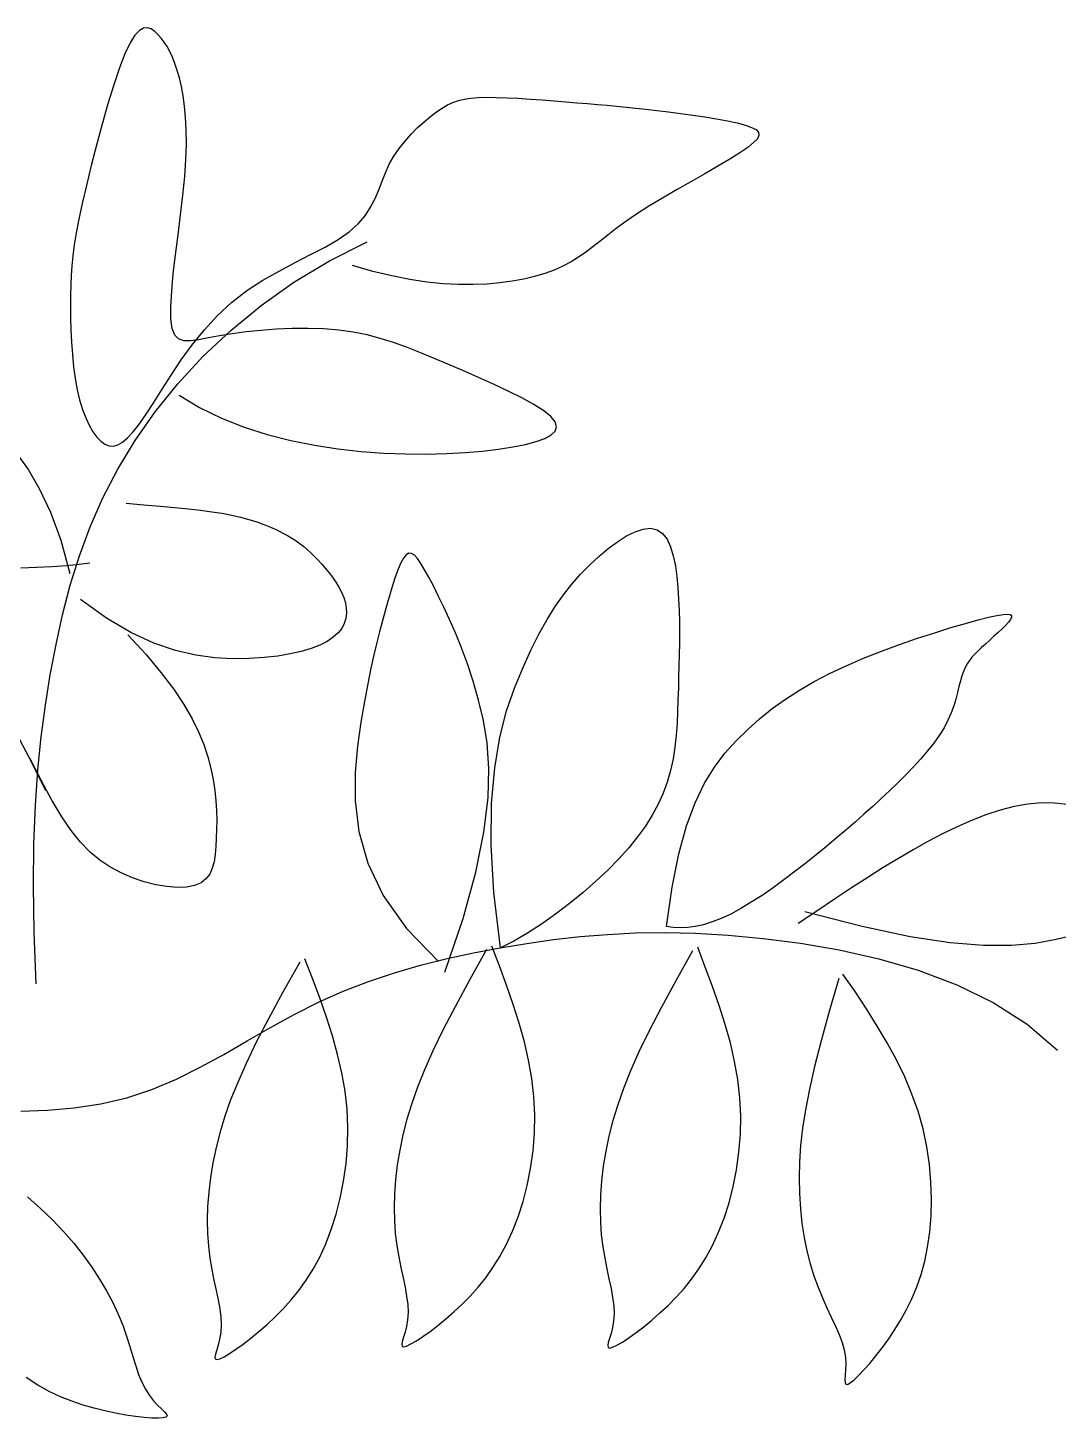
# Model space of a CAD drawing. Header units: millimetres. Extents: x 284148 to 331264, y 78716 to 101523.
# Drawn here: x 312977 to 313806, y 94200 to 95319 of the extents above; entities that cross this region are included whole.
import ezdxf

# ---------------------------------------------------------------- set-up
doc = ezdxf.new("R2010")
doc.units = ezdxf.units.MM

# ---------------------------------------------------------------- blocks, each defined once
blk = doc.blocks.new('A$C4B4B2FF5')
for p, q in [((1206.2, 1592.6), (1202.4, 1586.5)), ((1209.8, 1596.4), (1206.2, 1592.6)), ((1213.2, 1598.3), (1209.8, 1596.4)), ((1216.3, 1598.6), (1213.2, 1598.3)), ((1219.3, 1597.7), (1216.3, 1598.6)), ((1222.1, 1595.8), (1219.3, 1597.7)), ((1224.7, 1593.3), (1222.1, 1595.8)), ((1227.3, 1590.4), (1224.7, 1593.3)), ((1229.7, 1587.1), (1227.3, 1590.4)), ((1198.2, 1577.8), (1193.8, 1566.5)), ((1202.4, 1586.5), (1198.2, 1577.8)), ((1232.1, 1583.5), (1229.7, 1587.1)), ((1234.3, 1579.5), (1232.1, 1583.5)), ((1236.4, 1574.9), (1234.3, 1579.5)), ((1238.4, 1569.9), (1236.4, 1574.9)), ((1240.2, 1564.4), (1238.4, 1569.9)), ((1193.8, 1566.5), (1189.2, 1552.8)), ((1242, 1558.3), (1240.2, 1564.4)), ((1243.6, 1551.5), (1242, 1558.3)), ((1189.2, 1552.8), (1184.4, 1537.5)), ((1245, 1544), (1243.6, 1551.5)), ((1184.4, 1537.5), (1179.8, 1521.1)), ((1246.1, 1535.7), (1245, 1544)), ((1247, 1526.6), (1246.1, 1535.7)), ((1448.9, 1531), (1453.4, 1534)), ((1453.4, 1534), (1457.7, 1536.6)), ((1457.7, 1536.6), (1462.1, 1538.6)), ((1462.1, 1538.6), (1466.5, 1540.2)), ((1466.5, 1540.2), (1471.3, 1541.3)), ((1471.3, 1541.3), (1476.6, 1542.1)), ((1476.6, 1542.1), (1482.5, 1542.5)), ((1482.5, 1542.5), (1489.3, 1542.7)), ((1489.3, 1542.7), (1497, 1542.6)), ((1497, 1542.6), (1505.5, 1542.3)), ((1505.5, 1542.3), (1514.7, 1541.9)), ((1514.7, 1541.9), (1524.2, 1541.3)), ((1524.2, 1541.3), (1533.9, 1540.6)), ((1533.9, 1540.6), (1543.5, 1539.8)), ((1543.5, 1539.8), (1553, 1539.1)), ((1553, 1539.1), (1562, 1538.3)), ((1562, 1538.3), (1570.5, 1537.6)), ((1570.5, 1537.6), (1578.5, 1536.9)), ((1578.5, 1536.9), (1586.2, 1536.3)), ((1586.2, 1536.3), (1593.8, 1535.6)), ((1593.8, 1535.6), (1601.5, 1534.8)), ((1601.5, 1534.8), (1609.3, 1534)), ((1609.3, 1534), (1617.5, 1533.1)), ((1617.5, 1533.1), (1626.2, 1532.1)), ((1247.5, 1516.4), (1247, 1526.6)), ((1433.7, 1518.3), (1438.9, 1523)), ((1438.9, 1523), (1444, 1527.3)), ((1444, 1527.3), (1448.9, 1531)), ((1626.2, 1532.1), (1635.6, 1531)), ((1635.6, 1531), (1645.3, 1529.7)), ((1645.3, 1529.7), (1655.2, 1528.4)), ((1655.2, 1528.4), (1665, 1526.9)), ((1665, 1526.9), (1674.4, 1525.4)), ((1674.4, 1525.4), (1683.2, 1523.7)), ((1683.2, 1523.7), (1690.9, 1522.1)), ((1690.9, 1522.1), (1697.5, 1520.3)), ((1179.8, 1521.1), (1175.2, 1504.3)), ((1247.6, 1505.1), (1247.5, 1516.4)), ((1423.6, 1507.5), (1428.6, 1513.1)), ((1428.6, 1513.1), (1433.7, 1518.3)), ((1697.5, 1520.3), (1702.5, 1518.5)), ((1702.5, 1518.5), (1706.1, 1516.7)), ((1706.1, 1516.7), (1708.1, 1514.6)), ((1708.4, 1512.2), (1707.2, 1509.4)), ((1708.1, 1514.6), (1708.4, 1512.2)), ((1175.2, 1504.3), (1171, 1487.7)), ((1247.2, 1492.7), (1247.6, 1505.1)), ((1414.6, 1495.3), (1418.9, 1501.6)), ((1418.9, 1501.6), (1423.6, 1507.5)), ((1699.5, 1502.4), (1693.1, 1498)), ((1704.2, 1506.2), (1699.5, 1502.4)), ((1707.2, 1509.4), (1704.2, 1506.2)), ((1246.3, 1479), (1247.2, 1492.7)), ((1407.8, 1482), (1410.9, 1488.8)), ((1410.9, 1488.8), (1414.6, 1495.3)), ((1684.9, 1492.9), (1675.4, 1487.3)), ((1693.1, 1498), (1684.9, 1492.9)), ((1171, 1487.7), (1167.2, 1471.8)), ((1244.8, 1464), (1246.3, 1479)), ((1405.1, 1475.2), (1407.8, 1482)), ((1664.8, 1481.2), (1653.6, 1474.8)), ((1675.4, 1487.3), (1664.8, 1481.2)), ((1167.2, 1471.8), (1163.8, 1457.3)), ((1399.5, 1461.2), (1402.4, 1468.2)), ((1402.4, 1468.2), (1405.1, 1475.2)), ((1642.1, 1468.2), (1630.7, 1461.5)), ((1653.6, 1474.8), (1642.1, 1468.2)), ((1163.8, 1457.3), (1161.1, 1444.7)), ((1243, 1448.2), (1244.8, 1464)), ((1395.9, 1454.3), (1399.5, 1461.2)), ((1619.9, 1455), (1610, 1448.7)), ((1630.7, 1461.5), (1619.9, 1455)), ((1161.1, 1444.7), (1159, 1433.6)), ((1241, 1432), (1243, 1448.2)), ((1385.9, 1440.8), (1391.5, 1447.4)), ((1391.5, 1447.4), (1395.9, 1454.3)), ((1610, 1448.7), (1601.3, 1442.7)), ((1159, 1433.6), (1157.3, 1424)), ((1369.7, 1428.3), (1378.7, 1434.4)), ((1378.7, 1434.4), (1385.9, 1440.8)), ((1593.6, 1437.1), (1586.8, 1431.8)), ((1601.3, 1442.7), (1593.6, 1437.1)), ((1157.3, 1424), (1156.1, 1415.2)), ((1238.9, 1416), (1241, 1432)), ((1347.6, 1416.2), (1359.2, 1422.2)), ((1359.2, 1422.2), (1369.7, 1428.3)), ((1362.7, 1411.1), (1393.1, 1426.5)), ((1574.7, 1422.3), (1569.1, 1418)), ((1580.6, 1426.9), (1574.7, 1422.3)), ((1586.8, 1431.8), (1580.6, 1426.9)), ((1156.1, 1415.2), (1155.3, 1407.2)), ((1237.1, 1400.7), (1238.9, 1416)), ((1334.2, 1393.9), (1362.7, 1411.1)), ((1335.1, 1409.8), (1347.6, 1416.2)), ((1557.3, 1410.3), (1550.7, 1406.9)), ((1563.3, 1414), (1557.3, 1410.3)), ((1569.1, 1418), (1563.3, 1414)), ((1154.8, 1399.4), (1154.5, 1391.6)), ((1155.3, 1407.2), (1154.8, 1399.4)), ((1235.8, 1386.6), (1237.1, 1400.7)), ((1309.1, 1395.4), (1322.2, 1402.9)), ((1322.2, 1402.9), (1335.1, 1409.8)), ((1397.6, 1402.6), (1381.4, 1407.3)), ((1412.9, 1398.9), (1397.6, 1402.6)), ((1427.5, 1396.1), (1412.9, 1398.9)), ((1536, 1400.9), (1527.8, 1398.5)), ((1543.6, 1403.7), (1536, 1400.9)), ((1550.7, 1406.9), (1543.6, 1403.7)), ((1154.5, 1391.6), (1154.3, 1383.4)), ((1296.3, 1387.1), (1309.1, 1395.4)), ((1307.7, 1375.2), (1334.2, 1393.9)), ((1441.2, 1394), (1427.5, 1396.1)), ((1454.3, 1392.7), (1441.2, 1394)), ((1466.6, 1392.1), (1454.3, 1392.7)), ((1478.3, 1392), (1466.6, 1392.1)), ((1489.4, 1392.4), (1478.3, 1392)), ((1499.9, 1393.3), (1489.4, 1392.4)), ((1509.8, 1394.6), (1499.9, 1393.3)), ((1519.1, 1396.4), (1509.8, 1394.6)), ((1527.8, 1398.5), (1519.1, 1396.4)), ((1154.3, 1383.4), (1154.3, 1374.6)), ((1235, 1374.2), (1235.8, 1386.6)), ((1272.6, 1367), (1284, 1377.6)), ((1284, 1377.6), (1296.3, 1387.1)), ((1154.3, 1374.6), (1154.4, 1365.2)), ((1235, 1364.1), (1235, 1374.2)), ((1262.1, 1355.5), (1272.6, 1367)), ((1283.3, 1355.1), (1307.7, 1375.2)), ((1154.4, 1365.2), (1154.7, 1355.5)), ((1154.7, 1355.5), (1155.2, 1345.6)), ((1236.1, 1356.5), (1235, 1364.1)), ((1238.2, 1351.4), (1236.1, 1356.5)), ((1252.4, 1343.5), (1262.1, 1355.5)), ((1260.9, 1334), (1283.3, 1355.1)), ((1307.6, 1355.1), (1295.6, 1353.9)), ((1320, 1356.1), (1307.6, 1355.1)), ((1332.8, 1356.6), (1320, 1356.1)), ((1345.6, 1356.7), (1332.8, 1356.6)), ((1358.2, 1356.3), (1345.6, 1356.7)), ((1370.4, 1355.3), (1358.2, 1356.3)), ((1381.9, 1353.7), (1370.4, 1355.3)), ((1155.2, 1345.6), (1155.9, 1335.6)), ((1241.3, 1348.3), (1238.2, 1351.4)), ((1245.6, 1346.8), (1241.3, 1348.3)), ((1243.5, 1331.3), (1252.4, 1343.5)), ((1251, 1346.7), (1245.6, 1346.8)), ((1257.5, 1347.6), (1251, 1346.7)), ((1265.3, 1349), (1257.5, 1347.6)), ((1274.2, 1350.7), (1265.3, 1349)), ((1284.4, 1352.4), (1274.2, 1350.7)), ((1295.6, 1353.9), (1284.4, 1352.4)), ((1393, 1351.5), (1381.9, 1353.7)), ((1403.7, 1348.7), (1393, 1351.5)), ((1414.2, 1345.4), (1403.7, 1348.7)), ((1424.7, 1341.6), (1414.2, 1345.4)), ((1155.9, 1335.6), (1156.8, 1325.8)), ((1240.6, 1312), (1260.9, 1334)), ((1435.4, 1337.4), (1424.7, 1341.6)), ((1446.4, 1332.8), (1435.4, 1337.4)), ((1458, 1327.9), (1446.4, 1332.8)), ((1156.8, 1325.8), (1158.1, 1316.4)), ((1235.4, 1319.2), (1243.5, 1331.3)), ((1470.1, 1322.7), (1458, 1327.9)), ((1482.6, 1317.3), (1470.1, 1322.7)), ((1158.1, 1316.4), (1159.7, 1307.4)), ((1222.4, 1289.5), (1240.6, 1312)), ((1228, 1307.7), (1235.4, 1319.2)), ((1494.9, 1311.7), (1482.6, 1317.3)), ((1506.7, 1306.2), (1494.9, 1311.7)), ((1159.7, 1307.4), (1161.7, 1299.1)), ((1161.7, 1299.1), (1164, 1291.5)), ((1221.3, 1297.1), (1228, 1307.7)), ((1241.7, 1303.1), (1258.3, 1293.1)), ((1517.6, 1300.7), (1506.7, 1306.2)), ((1527.2, 1295.4), (1517.6, 1300.7)), ((1164, 1291.5), (1166.6, 1284.7)), ((1206.3, 1266.6), (1222.4, 1289.5)), ((1209.8, 1279.8), (1215.2, 1287.7)), ((1215.2, 1287.7), (1221.3, 1297.1)), ((1258.3, 1293.1), (1275.8, 1284.5)), ((1535.2, 1290.4), (1527.2, 1295.4)), ((1541, 1285.7), (1535.2, 1290.4)), ((1166.6, 1284.7), (1169.4, 1278.7)), ((1169.4, 1278.7), (1172.4, 1273.5)), ((1204.8, 1273.5), (1209.8, 1279.8)), ((1275.8, 1284.5), (1294, 1277.3)), ((1294, 1277.3), (1312.7, 1271.3)), ((1544.5, 1281.5), (1541, 1285.7)), ((1544.4, 1274.1), (1545.6, 1277.6)), ((1545.6, 1277.6), (1544.5, 1281.5)), ((1172.4, 1273.5), (1175.6, 1269.2)), ((1175.6, 1269.2), (1178.8, 1265.9)), ((1178.8, 1265.9), (1182.1, 1263.6)), ((1192.4, 1243.5), (1206.3, 1266.6)), ((1192.4, 1262.9), (1196.2, 1265.1)), ((1196.2, 1265.1), (1200.3, 1268.6)), ((1200.3, 1268.6), (1204.8, 1273.5)), ((1312.7, 1271.3), (1331.6, 1266.5)), ((1331.6, 1266.5), (1350.7, 1262.7)), ((1520.6, 1263.4), (1529.2, 1265.7)), ((1529.2, 1265.7), (1536.1, 1268.2)), ((1536.1, 1268.2), (1541.2, 1271)), ((1541.2, 1271), (1544.4, 1274.1)), ((1120, 1243.9), (1110, 1257.7)), ((1182.1, 1263.6), (1185.5, 1262.2)), ((1185.5, 1262.2), (1188.9, 1262)), ((1188.9, 1262), (1192.4, 1262.9)), ((1350.7, 1262.7), (1369.6, 1259.8)), ((1369.6, 1259.8), (1388.3, 1257.7)), ((1388.3, 1257.7), (1406.5, 1256.4)), ((1406.5, 1256.4), (1424.1, 1255.7)), ((1424.1, 1255.7), (1440.9, 1255.6)), ((1440.9, 1255.6), (1456.9, 1255.9)), ((1456.9, 1255.9), (1472, 1256.8)), ((1472, 1256.8), (1486, 1258)), ((1486, 1258), (1498.9, 1259.6)), ((1498.9, 1259.6), (1510.4, 1261.4)), ((1510.4, 1261.4), (1520.6, 1263.4)), ((1129.5, 1227.7), (1120, 1243.9)), ((1180.4, 1220.4), (1192.4, 1243.5)), ((1138.4, 1208.6), (1129.5, 1227.7)), ((1170.2, 1197.1), (1180.4, 1220.4)), ((1146.7, 1186), (1138.4, 1208.6)), ((1199.2, 1216), (1213.5, 1214.8)), ((1213.5, 1214.8), (1226.5, 1213.7)), ((1226.5, 1213.7), (1238.4, 1212.6)), ((1238.4, 1212.6), (1249.2, 1211.5)), ((1249.2, 1211.5), (1259.1, 1210.4)), ((1259.1, 1210.4), (1268.1, 1209.2)), ((1268.1, 1209.2), (1276.4, 1207.9)), ((1276.4, 1207.9), (1284.1, 1206.4)), ((1284.1, 1206.4), (1291.3, 1204.7)), ((1291.3, 1204.7), (1298, 1202.9)), ((1298, 1202.9), (1304.2, 1200.9)), ((1304.2, 1200.9), (1310, 1198.9)), ((1310, 1198.9), (1315.4, 1196.7)), ((1161.5, 1173.6), (1170.2, 1197.1)), ((1315.4, 1196.7), (1320.3, 1194.5)), ((1320.3, 1194.5), (1324.8, 1192.3)), ((1324.8, 1192.3), (1328.9, 1190.1)), ((1328.9, 1190.1), (1332.6, 1187.9)), ((1332.6, 1187.9), (1336, 1185.7)), ((1594.5, 1185), (1601.8, 1189.7)), ((1601.8, 1189.7), (1608.8, 1193.1)), ((1608.8, 1193.1), (1615.4, 1195.2)), ((1615.4, 1195.2), (1621.3, 1195.8)), ((1621.3, 1195.8), (1626.5, 1194.7)), ((1626.5, 1194.7), (1630.9, 1191.7)), ((1630.9, 1191.7), (1634.5, 1187)), ((1634.5, 1187), (1637.3, 1181)), ((1154.1, 1159.3), (1146.7, 1186)), ((1336, 1185.7), (1339.2, 1183.4)), ((1339.2, 1183.4), (1342.1, 1181.1)), ((1342.1, 1181.1), (1344.9, 1178.7)), ((1344.9, 1178.7), (1347.7, 1176.1)), ((1347.7, 1176.1), (1350.5, 1173.4)), ((1426.6, 1175.7), (1424.5, 1174.5)), ((1428.9, 1175.6), (1426.6, 1175.7)), ((1431.2, 1174.1), (1428.9, 1175.6)), ((1579.5, 1173.1), (1587, 1179.5)), ((1587, 1179.5), (1594.5, 1185)), ((1637.3, 1181), (1639.5, 1173.8)), ((1114.4, 1164), (1127.1, 1164.5)), ((1127.1, 1164.5), (1139.5, 1165.1)), ((1139.5, 1165.1), (1151, 1165.9)), ((1151, 1165.9), (1161.3, 1166.9)), ((1154.1, 1150), (1161.5, 1173.6)), ((1161.3, 1166.9), (1170, 1168)), ((1350.5, 1173.4), (1353.3, 1170.4)), ((1353.3, 1170.4), (1356.3, 1167.2)), ((1356.3, 1167.2), (1359.3, 1163.8)), ((1420.2, 1168), (1418, 1163)), ((1422.3, 1171.9), (1420.2, 1168)), ((1424.5, 1174.5), (1422.3, 1171.9)), ((1433.7, 1171.4), (1431.2, 1174.1)), ((1436.4, 1167.5), (1433.7, 1171.4)), ((1439.4, 1162.5), (1436.4, 1167.5)), ((1564.9, 1158.8), (1572.1, 1166.2)), ((1572.1, 1166.2), (1579.5, 1173.1)), ((1639.5, 1173.8), (1641.2, 1165.7)), ((1641.2, 1165.7), (1642.4, 1157)), ((1359.3, 1163.8), (1362.3, 1160.2)), ((1362.3, 1160.2), (1365.2, 1156.4)), ((1365.2, 1156.4), (1367.9, 1152.5)), ((1415.9, 1157.2), (1413.7, 1150.6)), ((1418, 1163), (1415.9, 1157.2)), ((1442.7, 1156.4), (1439.4, 1162.5)), ((1446.4, 1149.4), (1442.7, 1156.4)), ((1557.9, 1150.9), (1564.9, 1158.8)), ((1642.4, 1157), (1643.3, 1148)), ((1147.9, 1126.2), (1154.1, 1150)), ((1367.9, 1152.5), (1370.4, 1148.4)), ((1370.4, 1148.4), (1372.5, 1144.3)), ((1372.5, 1144.3), (1374.3, 1140.1)), ((1411.6, 1143.4), (1409.4, 1136)), ((1413.7, 1150.6), (1411.6, 1143.4)), ((1450.4, 1141.4), (1446.4, 1149.4)), ((1544.5, 1132.8), (1551.1, 1142.3)), ((1551.1, 1142.3), (1557.9, 1150.9)), ((1643.3, 1148), (1643.8, 1138.8)), ((1183.2, 1123.4), (1162.5, 1138.4)), ((1374.3, 1140.1), (1375.6, 1135.9)), ((1375.6, 1135.9), (1376.3, 1131.6)), ((1376.3, 1131.6), (1376.5, 1127.4)), ((1409.4, 1136), (1407.3, 1128.3)), ((1454.9, 1132.4), (1450.4, 1141.4)), ((1459.5, 1122.5), (1454.9, 1132.4)), ((1537.9, 1122.3), (1544.5, 1132.8)), ((1643.8, 1138.8), (1644.2, 1129.7)), ((1142.7, 1102.2), (1147.9, 1126.2)), ((1202.8, 1111.9), (1183.2, 1123.4)), ((1374.7, 1119.3), (1372.6, 1115.3)), ((1376, 1123.3), (1374.7, 1119.3)), ((1376.5, 1127.4), (1376, 1123.3)), ((1405.2, 1120.5), (1403, 1112.5)), ((1407.3, 1128.3), (1405.2, 1120.5)), ((1464.3, 1111.6), (1459.5, 1122.5)), ((1531.4, 1110.7), (1537.9, 1122.3)), ((1644.2, 1129.7), (1644.4, 1120.8)), ((1644.4, 1120.8), (1644.5, 1111.9)), ((1862.9, 1115.9), (1874.6, 1119.3)), ((1874.6, 1119.3), (1884.8, 1122.1)), ((1884.8, 1122.1), (1893.2, 1124.2)), ((1893.2, 1124.2), (1899.9, 1125.7)), ((1899.9, 1125.7), (1904.9, 1126.5)), ((1904.9, 1126.5), (1908.4, 1126.8)), ((1909.2, 1120.2), (1906.9, 1117.7)), ((1908.4, 1126.8), (1910.7, 1126.4)), ((1910.8, 1122.4), (1909.2, 1120.2)), ((1910.7, 1126.4), (1911.7, 1125.6)), ((1911.7, 1124.2), (1910.8, 1122.4)), ((1911.7, 1125.6), (1911.7, 1124.2)), ((1200.4, 1110.1), (1214.9, 1094.4)), ((1221.4, 1103.3), (1202.8, 1111.9)), ((1365.8, 1108.1), (1360.9, 1104.8)), ((1369.7, 1111.6), (1365.8, 1108.1)), ((1372.6, 1115.3), (1369.7, 1111.6)), ((1403, 1112.5), (1400.8, 1103.8)), ((1469.1, 1099.7), (1464.3, 1111.6)), ((1524.9, 1097.7), (1531.4, 1110.7)), ((1644.5, 1111.9), (1644.4, 1103)), ((1836.1, 1107.3), (1849.9, 1111.8)), ((1849.9, 1111.8), (1862.9, 1115.9)), ((1897.6, 1108.9), (1894.2, 1105.8)), ((1901, 1111.9), (1897.6, 1108.9)), ((1904.1, 1114.9), (1901, 1111.9)), ((1906.9, 1117.7), (1904.1, 1114.9)), ((1138.1, 1077.9), (1142.7, 1102.2)), ((1238.9, 1097.4), (1221.4, 1103.3)), ((1255.3, 1093.6), (1238.9, 1097.4)), ((1340.1, 1096.7), (1331.2, 1094.7)), ((1348.1, 1099.1), (1340.1, 1096.7)), ((1355, 1101.8), (1348.1, 1099.1)), ((1360.9, 1104.8), (1355, 1101.8)), ((1400.8, 1103.8), (1398.5, 1094.1)), ((1473.9, 1086.7), (1469.1, 1099.7)), ((1518.3, 1083.3), (1524.9, 1097.7)), ((1644.4, 1103), (1644.2, 1094.2)), ((1792.6, 1091.2), (1807.1, 1096.9)), ((1807.1, 1096.9), (1821.7, 1102.3)), ((1821.7, 1102.3), (1836.1, 1107.3)), ((1884.8, 1097.2), (1882.2, 1094.6)), ((1887.7, 1099.9), (1884.8, 1097.2)), ((1890.9, 1102.7), (1887.7, 1099.9)), ((1894.2, 1105.8), (1890.9, 1102.7)), ((1214.9, 1094.4), (1227.1, 1079.9)), ((1270.6, 1091.6), (1255.3, 1093.6)), ((1284.8, 1090.9), (1270.6, 1091.6)), ((1298, 1091.1), (1284.8, 1090.9)), ((1310.1, 1091.8), (1298, 1091.1)), ((1321.2, 1093), (1310.1, 1091.8)), ((1331.2, 1094.7), (1321.2, 1093)), ((1398.5, 1094.1), (1396.1, 1083.2)), ((1478.5, 1072.7), (1473.9, 1086.7)), ((1644.2, 1094.2), (1644, 1085.2)), ((1778.6, 1085.1), (1792.6, 1091.2)), ((1876, 1086.8), (1874.4, 1083.9)), ((1877.9, 1089.5), (1876, 1086.8)), ((1879.9, 1092.1), (1877.9, 1089.5)), ((1882.2, 1094.6), (1879.9, 1092.1)), ((1134.2, 1053.4), (1138.1, 1077.9)), ((1227.1, 1079.9), (1237.2, 1066.5)), ((1396.1, 1083.2), (1393.6, 1070.7)), ((1511.7, 1067.2), (1518.3, 1083.3)), ((1643.8, 1076.2), (1643.6, 1067.1)), ((1644, 1085.2), (1643.8, 1076.2)), ((1752.8, 1072.4), (1765.3, 1078.9)), ((1765.3, 1078.9), (1778.6, 1085.1)), ((1871.7, 1077.1), (1870.6, 1073)), ((1873, 1080.7), (1871.7, 1077.1)), ((1874.4, 1083.9), (1873, 1080.7)), ((1237.2, 1066.5), (1245.5, 1054.1)), ((1393.6, 1070.7), (1390.9, 1056.3)), ((1482.8, 1057.6), (1478.5, 1072.7)), ((1505.4, 1048.8), (1511.7, 1067.2)), ((1643.6, 1067.1), (1643.3, 1057.8)), ((1729.8, 1058.3), (1741, 1065.5)), ((1741, 1065.5), (1752.8, 1072.4)), ((1868.2, 1063.6), (1866.8, 1058.4)), ((1869.4, 1068.5), (1868.2, 1063.6)), ((1870.6, 1073), (1869.4, 1068.5)), ((1130.8, 1028), (1134.2, 1053.4)), ((1245.5, 1054.1), (1252.2, 1042.6)), ((1390.9, 1056.3), (1388.1, 1039.7)), ((1486.7, 1041.2), (1482.8, 1057.6)), ((1643.3, 1057.8), (1643, 1048.3)), ((1719.2, 1050.7), (1729.8, 1058.3)), ((1865.2, 1052.9), (1863.1, 1047.2)), ((1866.8, 1058.4), (1865.2, 1052.9)), ((1252.2, 1042.6), (1257.5, 1031.9)), ((1489.6, 1023.1), (1486.7, 1041.2)), ((1500, 1027.7), (1505.4, 1048.8)), ((1643, 1048.3), (1642.5, 1038.8)), ((1699.4, 1034), (1709, 1042.6)), ((1709, 1042.6), (1719.2, 1050.7)), ((1860.6, 1041.3), (1857.4, 1035.3)), ((1863.1, 1047.2), (1860.6, 1041.3)), ((1257.5, 1031.9), (1261.7, 1021.7)), ((1388.1, 1039.7), (1385.3, 1020.6)), ((1642.5, 1038.8), (1641.8, 1029.3)), ((1690.1, 1024.8), (1699.4, 1034)), ((1857.4, 1035.3), (1853.6, 1029.1)), ((1123.6, 1006.7), (1113.2, 1026)), ((1128.1, 1001.3), (1130.8, 1028)), ((1261.7, 1021.7), (1264.9, 1012)), ((1385.3, 1020.6), (1383.4, 999.4)), ((1491.1, 1002.5), (1489.6, 1023.1)), ((1495.8, 1003.1), (1500, 1027.7)), ((1640.8, 1019.7), (1639.3, 1010.3)), ((1641.8, 1029.3), (1640.8, 1019.7)), ((1681.1, 1014.8), (1690.1, 1024.8)), ((1849.2, 1022.9), (1844.2, 1016.6)), ((1853.6, 1029.1), (1849.2, 1022.9)), ((1130.9, 992.6), (1121.6, 1010.9)), ((1264.9, 1012), (1267.4, 1002.6)), ((1639.3, 1010.3), (1637.3, 1000.9)), ((1672.6, 1003.6), (1681.1, 1014.8)), ((1838.8, 1010.3), (1832.9, 1003.9)), ((1844.2, 1016.6), (1838.8, 1010.3)), ((1134.6, 984.6), (1123.6, 1006.7)), ((1126.1, 972.8), (1128.1, 1001.3)), ((1267.4, 1002.6), (1269.3, 993.6)), ((1383.4, 999.4), (1383.4, 976.4)), ((1490.4, 978.8), (1491.1, 1002.5)), ((1493.3, 974.4), (1495.8, 1003.1)), ((1637.3, 1000.9), (1634.7, 991.6)), ((1664.5, 990.6), (1672.6, 1003.6)), ((1826.7, 997.5), (1820.3, 991.1)), ((1832.9, 1003.9), (1826.7, 997.5)), ((1139.4, 977), (1130.9, 992.6)), ((1269.3, 993.6), (1270.6, 984.9)), ((1270.6, 984.9), (1271.4, 976.5)), ((1634.7, 991.6), (1631.4, 982.6)), ((1657, 975), (1664.5, 990.6)), ((1813.7, 984.8), (1806.9, 978.4)), ((1820.3, 991.1), (1813.7, 984.8)), ((1147.4, 963.7), (1139.4, 977)), ((1271.4, 976.5), (1271.8, 968.5)), ((1383.4, 976.4), (1386.5, 951.9)), ((1487.1, 951.2), (1490.4, 978.8)), ((1492.9, 941.1), (1493.3, 974.4)), ((1627.4, 973.7), (1622.6, 964.9)), ((1631.4, 982.6), (1627.4, 973.7)), ((1650.2, 956.3), (1657, 975)), ((1806.9, 978.4), (1800, 972)), ((1925, 973.9), (1913.9, 971.9)), ((1935.9, 974.8), (1925, 973.9)), ((1946.4, 974.7), (1935.9, 974.8)), ((1956.8, 973.5), (1946.4, 974.7)), ((1124.9, 941.9), (1126.1, 972.8)), ((1155, 952.5), (1147.4, 963.7)), ((1271.8, 968.5), (1272, 960.8)), ((1622.6, 964.9), (1617.1, 956.1)), ((1793, 965.7), (1785.8, 959.3)), ((1800, 972), (1793, 965.7)), ((1891.2, 965.2), (1879.6, 960.7)), ((1902.7, 969), (1891.2, 965.2)), ((1913.9, 971.9), (1902.7, 969)), ((1162.5, 943.1), (1155, 952.5)), ((1271.9, 953.4), (1271.7, 946.4)), ((1272, 960.8), (1271.9, 953.4)), ((1386.5, 951.9), (1393.7, 926.4)), ((1617.1, 956.1), (1610.8, 947.4)), ((1644, 933.9), (1650.2, 956.3)), ((1778.4, 952.8), (1770.7, 946.3)), ((1785.8, 959.3), (1778.4, 952.8)), ((1867.9, 955.6), (1856.1, 949.9)), ((1879.6, 960.7), (1867.9, 955.6)), ((1124.6, 908), (1124.9, 941.9)), ((1170.1, 935.3), (1162.5, 943.1)), ((1271.7, 946.4), (1271.3, 939.6)), ((1480.6, 919.1), (1487.1, 951.2)), ((1495.1, 902.6), (1492.9, 941.1)), ((1610.8, 947.4), (1603.7, 938.6)), ((1770.7, 946.3), (1762.8, 939.7)), ((1844.4, 943.7), (1832.6, 937.1)), ((1856.1, 949.9), (1844.4, 943.7)), ((1177.9, 928.8), (1170.1, 935.3)), ((1270.8, 933.3), (1269.9, 927.5)), ((1271.3, 939.6), (1270.8, 933.3)), ((1595.7, 929.8), (1586.9, 920.8)), ((1603.7, 938.6), (1595.7, 929.8)), ((1638.6, 907.1), (1644, 933.9)), ((1754.6, 933.1), (1746.1, 926.3)), ((1762.8, 939.7), (1754.6, 933.1)), ((1820.7, 930.1), (1808.5, 922.7)), ((1832.6, 937.1), (1820.7, 930.1)), ((1186.1, 923.3), (1177.9, 928.8)), ((1195, 918.5), (1186.1, 923.3)), ((1204.2, 914.5), (1195, 918.5)), ((1268.5, 922.2), (1266.4, 917.5)), ((1269.9, 927.5), (1268.5, 922.2)), ((1393.7, 926.4), (1406, 900.2)), ((1470.3, 881.7), (1480.6, 919.1)), ((1586.9, 920.8), (1577.3, 911.7)), ((1737.4, 919.5), (1728.6, 912.9)), ((1746.1, 926.3), (1737.4, 919.5)), ((1808.5, 922.7), (1796, 914.8)), ((1125.1, 870.6), (1124.6, 908)), ((1213.6, 911.3), (1204.2, 914.5)), ((1222.9, 909), (1213.6, 911.3)), ((1231.9, 907.5), (1222.9, 909)), ((1240.2, 906.8), (1231.9, 907.5)), ((1247.8, 907.1), (1240.2, 906.8)), ((1254.2, 908.4), (1247.8, 907.1)), ((1259.4, 910.6), (1254.2, 908.4)), ((1263.4, 913.6), (1259.4, 910.6)), ((1266.4, 917.5), (1263.4, 913.6)), ((1577.3, 911.7), (1566.9, 902.7)), ((1634, 875.4), (1638.6, 907.1)), ((1719.8, 906.5), (1711, 900.4)), ((1728.6, 912.9), (1719.8, 906.5)), ((1796, 914.8), (1783, 906.4)), ((1406, 900.2), (1424.7, 873.7)), ((1500.4, 858.3), (1495.1, 902.6)), ((1566.9, 902.7), (1556, 893.8)), ((1711, 900.4), (1702.3, 894.8)), ((1769.4, 897.4), (1755.1, 887.8)), ((1783, 906.4), (1769.4, 897.4)), ((1544.8, 885.2), (1533.5, 877.2)), ((1556, 893.8), (1544.8, 885.2)), ((1685.8, 885.4), (1678.1, 881.8)), ((1693.9, 889.8), (1685.8, 885.4)), ((1702.3, 894.8), (1693.9, 889.8)), ((1755.1, 887.8), (1739.9, 877.7)), ((1745.5, 887.4), (1791.6, 875.5)), ((1424.7, 873.7), (1450.6, 847.3)), ((1455.6, 838.5), (1470.3, 881.7)), ((1533.5, 877.2), (1522.2, 870)), ((1639.4, 874.6), (1634, 875.4)), ((1645, 874.3), (1639.4, 874.6)), ((1651, 874.5), (1645, 874.3)), ((1657.2, 875.4), (1651, 874.5)), ((1663.8, 876.8), (1657.2, 875.4)), ((1670.7, 879), (1663.8, 876.8)), ((1678.1, 881.8), (1670.7, 879)), ((1791.6, 875.5), (1830.2, 867.3)), ((1126.6, 829.2), (1125.1, 870.6)), ((1500.2, 858.2), (1521.7, 861.7)), ((1511.1, 863.6), (1500.4, 858.3)), ((1522.2, 870), (1511.1, 863.6)), ((1521.7, 861.7), (1543, 864.8)), ((1543, 864.8), (1564.5, 867.2)), ((1564.5, 867.2), (1586.5, 869)), ((1586.5, 869), (1609.1, 870.2)), ((1609.1, 870.2), (1632.7, 870.5)), ((1632.7, 870.5), (1657.5, 869.9)), ((1657.5, 869.9), (1683.8, 868.3)), ((1683.8, 868.3), (1711.8, 865.6)), ((1711.8, 865.6), (1741.8, 861.8)), ((1741.8, 861.8), (1773, 856.5)), ((1830.2, 867.3), (1862.4, 862.4)), ((1862.4, 862.4), (1889.3, 860.2)), ((1911.8, 860.2), (1930.9, 862)), ((1930.9, 862), (1947.8, 865.1)), ((1947.8, 865.1), (1963.5, 869)), ((1457.4, 849.6), (1478.8, 854.2)), ((1489.2, 856.8), (1475.7, 832.7)), ((1478.8, 854.2), (1500.2, 858.2)), ((1499.6, 843.6), (1493.4, 859.6)), ((1655, 855.8), (1641.5, 831.7)), ((1665.3, 842.7), (1659.2, 858.6)), ((1773, 856.5), (1804.9, 849.4)), ((1889.3, 860.2), (1911.8, 860.2)), ((1338.8, 846.6), (1325.3, 822.5)), ((1349.2, 833.4), (1343, 849.4)), ((1415, 838.1), (1436.1, 844.2)), ((1436.1, 844.2), (1457.4, 849.6)), ((1505.4, 828), (1499.6, 843.6)), ((1671.1, 827), (1665.3, 842.7)), ((1804.9, 849.4), (1836.7, 840.2)), ((1836.7, 840.2), (1867.7, 828.5)), ((1355, 817.8), (1349.2, 833.4)), ((1373.9, 823.3), (1394.2, 831.2)), ((1394.2, 831.2), (1415, 838.1)), ((1475.7, 832.7), (1464.1, 811.3)), ((1641.5, 831.7), (1629.9, 810.4)), ((1772.7, 833.4), (1765, 806.9)), ((1785.8, 822.9), (1776.1, 837.1)), ((1867.7, 828.5), (1897.1, 814.1)), ((1325.3, 822.5), (1313.7, 801.1)), ((1353.9, 814.4), (1373.9, 823.3)), ((1360.3, 802.4), (1355, 817.8)), ((1510.7, 812.6), (1505.4, 828)), ((1676.5, 811.7), (1671.1, 827)), ((1794.9, 809), (1785.8, 822.9)), ((1334.5, 804.6), (1353.9, 814.4)), ((1464.1, 811.3), (1454.3, 792.4)), ((1515.5, 797.5), (1510.7, 812.6)), ((1629.9, 810.4), (1620.1, 791.4)), ((1681.3, 796.5), (1676.5, 811.7)), ((1765, 806.9), (1758.5, 783.4)), ((1803.6, 795.2), (1794.9, 809)), ((1897.1, 814.1), (1924.4, 796.7)), ((1313.7, 801.1), (1303.9, 782.2)), ((1315.4, 794), (1334.5, 804.6)), ((1365.1, 787.3), (1360.3, 802.4)), ((1519.7, 782.6), (1515.5, 797.5)), ((1685.5, 781.6), (1681.3, 796.5)), ((1811.7, 781.6), (1803.6, 795.2)), ((1924.4, 796.7), (1948.8, 775.8)), ((1296.6, 783.2), (1315.4, 794)), ((1369.3, 772.4), (1365.1, 787.3)), ((1454.3, 792.4), (1446.1, 775.4)), ((1620.1, 791.4), (1611.9, 774.4)), ((1758.5, 783.4), (1753.3, 762.7)), ((1258.8, 762.1), (1277.7, 772.4)), ((1277.7, 772.4), (1296.6, 783.2)), ((1303.9, 782.2), (1295.7, 765.2)), ((1372.7, 757.6), (1369.3, 772.4)), ((1446.1, 775.4), (1439.3, 760.1)), ((1523.1, 767.8), (1519.7, 782.6)), ((1611.9, 774.4), (1605.1, 759.1)), ((1688.9, 766.8), (1685.5, 781.6)), ((1819.1, 767.9), (1811.7, 781.6)), ((1239.6, 752.5), (1258.8, 762.1)), ((1295.7, 765.2), (1288.9, 749.9)), ((1525.7, 753.1), (1523.1, 767.8)), ((1691.5, 752.1), (1688.9, 766.8)), ((1753.3, 762.7), (1749.1, 744.4)), ((1825.8, 754.3), (1819.1, 767.9)), ((1219.9, 744.2), (1239.6, 752.5)), ((1288.9, 749.9), (1283.2, 735.8)), ((1375.3, 742.9), (1372.7, 757.6)), ((1439.3, 760.1), (1433.6, 746)), ((1527.3, 738.4), (1525.7, 753.1)), ((1605.1, 759.1), (1599.4, 745)), ((1693.1, 737.4), (1691.5, 752.1)), ((1831.6, 740.5), (1825.8, 754.3)), ((1199.7, 737.5), (1219.9, 744.2)), ((1376.9, 728.2), (1375.3, 742.9)), ((1433.6, 746), (1429, 732.8)), ((1599.4, 745), (1594.8, 731.9)), ((1749.1, 744.4), (1745.9, 727.9)), ((1836.6, 726.6), (1831.6, 740.5)), ((1114.3, 726.6), (1135.7, 727.4)), ((1135.7, 727.4), (1157.2, 729.3)), ((1157.2, 729.3), (1178.7, 732.6)), ((1178.7, 732.6), (1199.7, 737.5)), ((1283.2, 735.8), (1278.6, 722.6)), ((1377.6, 713.5), (1376.9, 728.2)), ((1429, 732.8), (1425.1, 720.2)), ((1528, 723.7), (1527.3, 738.4)), ((1594.8, 731.9), (1590.9, 719.2)), ((1693.8, 722.7), (1693.1, 737.4)), ((1745.9, 727.9), (1743.5, 712.9)), ((1278.6, 722.6), (1274.7, 710)), ((1425.1, 720.2), (1421.9, 707.7)), ((1527.7, 709.1), (1528, 723.7)), ((1590.9, 719.2), (1587.7, 706.7)), ((1693.5, 708.1), (1693.8, 722.7)), ((1840.5, 712.4), (1836.6, 726.6)), ((1274.7, 710), (1271.6, 697.5)), ((1377.3, 698.9), (1377.6, 713.5)), ((1421.9, 707.7), (1419.4, 695.4)), ((1526.6, 694.7), (1527.7, 709.1)), ((1587.7, 706.7), (1585.2, 694.4)), ((1692.4, 693.7), (1693.5, 708.1)), ((1743.5, 712.9), (1742, 699)), ((1843.5, 698.1), (1840.5, 712.4)), ((1271.6, 697.5), (1269, 685.2)), ((1376.2, 684.5), (1377.3, 698.9)), ((1419.4, 695.4), (1417.4, 683.4)), ((1524.6, 680.6), (1526.6, 694.7)), ((1585.2, 694.4), (1583.2, 682.4)), ((1742, 699), (1741.1, 685.8)), ((1845.7, 683.8), (1843.5, 698.1)), ((1269, 685.2), (1267, 673.2)), ((1374.2, 670.4), (1376.2, 684.5)), ((1417.4, 683.4), (1416, 671.6)), ((1690.4, 679.6), (1692.4, 693.7)), ((1741.1, 685.8), (1740.8, 673)), ((1846.9, 669.7), (1845.7, 683.8)), ((1267, 673.2), (1265.6, 661.4)), ((1416, 671.6), (1415.1, 660.1)), ((1521.9, 667), (1524.6, 680.6)), ((1583.2, 682.4), (1581.7, 670.6)), ((1687.7, 666), (1690.4, 679.6)), ((1740.8, 673), (1741, 660.4)), ((1265.6, 661.4), (1264.7, 649.9)), ((1371.5, 656.8), (1374.2, 670.4)), ((1518.6, 654), (1521.9, 667)), ((1581.7, 670.6), (1580.9, 659.2)), ((1684.4, 653), (1687.7, 666)), ((1741, 660.4), (1741.8, 648.2)), ((1847.4, 655.9), (1846.9, 669.7)), ((1119.8, 657.7), (1130.3, 648.4)), ((1264.7, 649.9), (1264.4, 638.9)), ((1368.2, 643.8), (1371.5, 656.8)), ((1415.1, 660.1), (1414.8, 649.1)), ((1414.8, 649.1), (1415, 638.4)), ((1514.6, 641.7), (1518.6, 654)), ((1580.9, 659.2), (1580.6, 648.1)), ((1680.4, 640.7), (1684.4, 653)), ((1847, 642.4), (1847.4, 655.9)), ((1130.3, 648.4), (1139.8, 639.2)), ((1139.8, 639.2), (1148.7, 629.9)), ((1264.4, 638.9), (1264.6, 628.2)), ((1364.2, 631.5), (1368.2, 643.8)), ((1415, 638.4), (1415.7, 628.3)), ((1510.2, 630.2), (1514.6, 641.7)), ((1580.6, 648.1), (1580.8, 637.4)), ((1676, 629.2), (1680.4, 640.7)), ((1741.8, 648.2), (1743.1, 636.4)), ((1846, 629.5), (1847, 642.4)), ((1148.7, 629.9), (1156.9, 620.4)), ((1264.6, 628.2), (1265.3, 618)), ((1359.8, 620), (1364.2, 631.5)), ((1415.7, 628.3), (1416.9, 618.6)), ((1505.3, 619.6), (1510.2, 630.2)), ((1580.8, 637.4), (1581.5, 627.3)), ((1581.5, 627.3), (1582.7, 617.6)), ((1671.1, 618.6), (1676, 629.2)), ((1743.1, 636.4), (1744.8, 625.1)), ((1844.2, 617.3), (1846, 629.5)), ((1156.9, 620.4), (1164.5, 610.8)), ((1265.3, 618), (1266.5, 608.4)), ((1354.9, 609.3), (1359.8, 620)), ((1416.9, 618.6), (1418.5, 609.4)), ((1500, 609.8), (1505.3, 619.6)), ((1582.7, 617.6), (1584.3, 608.5)), ((1665.8, 608.8), (1671.1, 618.6)), ((1744.8, 625.1), (1747, 614.2)), ((1841.9, 605.9), (1844.2, 617.3)), ((1164.5, 610.8), (1171.5, 601.2)), ((1266.5, 608.4), (1268.1, 599.2)), ((1349.6, 599.6), (1354.9, 609.3)), ((1418.5, 609.4), (1420.2, 600.8)), ((1494.4, 600.8), (1500, 609.8)), ((1584.3, 608.5), (1586, 599.8)), ((1660.2, 599.9), (1665.8, 608.8)), ((1747, 614.2), (1749.6, 603.9)), ((1838.9, 595.2), (1841.9, 605.9)), ((1171.5, 601.2), (1177.8, 591.6)), ((1268.1, 599.2), (1269.8, 590.6)), ((1344, 590.6), (1349.6, 599.6)), ((1420.2, 600.8), (1422, 592.6)), ((1488.5, 592.6), (1494.4, 600.8)), ((1586, 599.8), (1587.7, 591.7)), ((1654.3, 591.6), (1660.2, 599.9)), ((1749.6, 603.9), (1752.6, 594.1)), ((1752.6, 594.1), (1756, 585)), ((1835.5, 585.2), (1838.9, 595.2)), ((1177.8, 591.6), (1183.4, 582.1)), ((1183.4, 582.1), (1188.4, 572.7)), ((1269.8, 590.6), (1271.6, 582.4)), ((1271.6, 582.4), (1273.2, 574.8)), ((1332, 574.8), (1338.1, 582.4)), ((1338.1, 582.4), (1344, 590.6)), ((1422, 592.6), (1423.6, 585)), ((1423.6, 585), (1424.9, 577.8)), ((1476, 577.9), (1482.4, 585)), ((1482.4, 585), (1488.5, 592.6)), ((1587.7, 591.7), (1589.4, 584)), ((1589.4, 584), (1590.7, 576.8)), ((1641.8, 577), (1648.2, 584)), ((1648.2, 584), (1654.3, 591.6)), ((1756, 585), (1759.6, 576.4)), ((1831.6, 575.8), (1835.5, 585.2)), ((1188.4, 572.7), (1192.7, 563.4)), ((1273.2, 574.8), (1274.5, 567.6)), ((1325.6, 567.7), (1332, 574.8)), ((1424.9, 577.8), (1425.8, 571)), ((1425.8, 571), (1426.1, 564.7)), ((1463, 565.3), (1469.6, 571.4)), ((1469.6, 571.4), (1476, 577.9)), ((1590.7, 576.8), (1591.6, 570)), ((1635.4, 570.4), (1641.8, 577)), ((1759.6, 576.4), (1763.2, 568.4)), ((1827.3, 567), (1831.6, 575.8)), ((1192.7, 563.4), (1196.4, 554.4)), ((1274.5, 567.6), (1275.4, 560.8)), ((1275.4, 560.8), (1275.7, 554.5)), ((1312.6, 555.1), (1319.2, 561.2)), ((1319.2, 561.2), (1325.6, 567.7)), ((1426.1, 564.7), (1425.7, 558.8)), ((1449.9, 554.2), (1456.4, 559.5)), ((1456.4, 559.5), (1463, 565.3)), ((1591.9, 563.7), (1591.5, 557.8)), ((1591.6, 570), (1591.9, 563.7)), ((1622.2, 558.5), (1628.8, 564.3)), ((1628.8, 564.3), (1635.4, 570.4)), ((1763.2, 568.4), (1766.7, 560.9)), ((1766.7, 560.9), (1770.1, 553.7)), ((1822.7, 558.7), (1827.3, 567)), ((1196.4, 554.4), (1199.5, 545.7)), ((1275.3, 548.6), (1274.4, 543.3)), ((1275.7, 554.5), (1275.3, 548.6)), ((1299.5, 544), (1306, 549.3)), ((1306, 549.3), (1312.6, 555.1)), ((1423.6, 548.8), (1422.4, 544.7)), ((1424.8, 553.5), (1423.6, 548.8)), ((1425.7, 558.8), (1424.8, 553.5)), ((1437.9, 545.3), (1443.7, 549.5)), ((1443.7, 549.5), (1449.9, 554.2)), ((1590.5, 552.5), (1589.4, 547.8)), ((1591.5, 557.8), (1590.5, 552.5)), ((1603.7, 544.3), (1609.5, 548.5)), ((1609.5, 548.5), (1615.7, 553.2)), ((1615.7, 553.2), (1622.2, 558.5)), ((1770.1, 553.7), (1773, 547)), ((1812.9, 543.4), (1817.9, 550.9)), ((1817.9, 550.9), (1822.7, 558.7)), ((1199.5, 545.7), (1202.2, 537.3)), ((1202.2, 537.3), (1204.6, 529.3)), ((1273.2, 538.5), (1272, 534.5)), ((1274.4, 543.3), (1273.2, 538.5)), ((1287.5, 535.1), (1293.3, 539.2)), ((1293.3, 539.2), (1299.5, 544)), ((1421.4, 541.4), (1420.9, 539)), ((1420.9, 539), (1421.2, 537.5)), ((1421.2, 537.5), (1422.4, 537.1)), ((1422.4, 544.7), (1421.4, 541.4)), ((1422.4, 537.1), (1424.9, 537.7)), ((1424.9, 537.7), (1428.4, 539.4)), ((1428.4, 539.4), (1432.8, 541.9)), ((1432.8, 541.9), (1437.9, 545.3)), ((1587.2, 540.4), (1586.7, 538)), ((1586.7, 538), (1587, 536.5)), ((1588.2, 543.7), (1587.2, 540.4)), ((1589.4, 547.8), (1588.2, 543.7)), ((1590.6, 536.7), (1594.1, 538.4)), ((1594.1, 538.4), (1598.6, 540.9)), ((1598.6, 540.9), (1603.7, 544.3)), ((1773, 547), (1775.4, 540.6)), ((1775.4, 540.6), (1777.1, 534.6)), ((1807.8, 536.4), (1812.9, 543.4)), ((1204.6, 529.3), (1206.9, 521.8)), ((1271, 531.2), (1270.5, 528.8)), ((1270.5, 528.8), (1270.8, 527.3)), ((1270.8, 527.3), (1272, 526.9)), ((1272, 534.5), (1271, 531.2)), ((1272, 526.9), (1274.5, 527.5)), ((1274.5, 527.5), (1278, 529.1)), ((1278, 529.1), (1282.4, 531.7)), ((1282.4, 531.7), (1287.5, 535.1)), ((1587, 536.5), (1588.2, 536.1)), ((1588.2, 536.1), (1590.6, 536.7)), ((1777.1, 534.6), (1778, 528.8)), ((1778, 528.8), (1778.3, 523.3)), ((1797.7, 523.7), (1802.6, 529.7)), ((1802.6, 529.7), (1807.8, 536.4)), ((1206.9, 521.8), (1209.2, 514.8)), ((1209.2, 514.8), (1211.7, 508.5)), ((1778.2, 518.5), (1777.9, 514.2)), ((1778.3, 523.3), (1778.2, 518.5)), ((1788.7, 513.9), (1793, 518.4)), ((1793, 518.4), (1797.7, 523.7)), ((1128, 506.3), (1118.7, 512.3)), ((1137.3, 501.2), (1128, 506.3)), ((1211.7, 508.5), (1214.6, 502.9)), ((1777.9, 514.2), (1777.7, 510.8)), ((1777.7, 510.8), (1777.8, 508.4)), ((1777.8, 508.4), (1778.4, 507)), ((1778.4, 507), (1779.7, 506.8)), ((1779.7, 506.8), (1782, 508)), ((1782, 508), (1785, 510.4)), ((1785, 510.4), (1788.7, 513.9)), ((1146.4, 496.9), (1137.3, 501.2)), ((1155.5, 493.2), (1146.4, 496.9)), ((1164.5, 490.2), (1155.5, 493.2)), ((1214.6, 502.9), (1217.8, 497.9)), ((1217.8, 497.9), (1221.2, 493.7)), ((1221.2, 493.7), (1224.5, 490.2)), ((1173.3, 487.6), (1164.5, 490.2)), ((1182, 485.4), (1173.3, 487.6)), ((1190.6, 483.6), (1182, 485.4)), ((1198.8, 482.1), (1190.6, 483.6)), ((1206.6, 481), (1198.8, 482.1)), ((1224.5, 490.2), (1227.5, 487.2)), ((1227.5, 487.2), (1230, 484.8)), ((1230, 484.8), (1231.6, 482.9)), ((1232.1, 481.5), (1231.2, 480.5)), ((1231.6, 482.9), (1232.1, 481.5)), ((1213.6, 480.2), (1206.6, 481)), ((1219.8, 479.7), (1213.6, 480.2)), ((1224.9, 479.6), (1219.8, 479.7)), ((1228.8, 479.9), (1224.9, 479.6)), ((1231.2, 480.5), (1228.8, 479.9))]:
    blk.add_line(p, q)

msp = doc.modelspace()

# ---------------------------------------------------------------- block references
msp.add_blockref('A$C4B4B2FF5', (311856.6, 93720.2))

doc.saveas('drawing.dxf')
